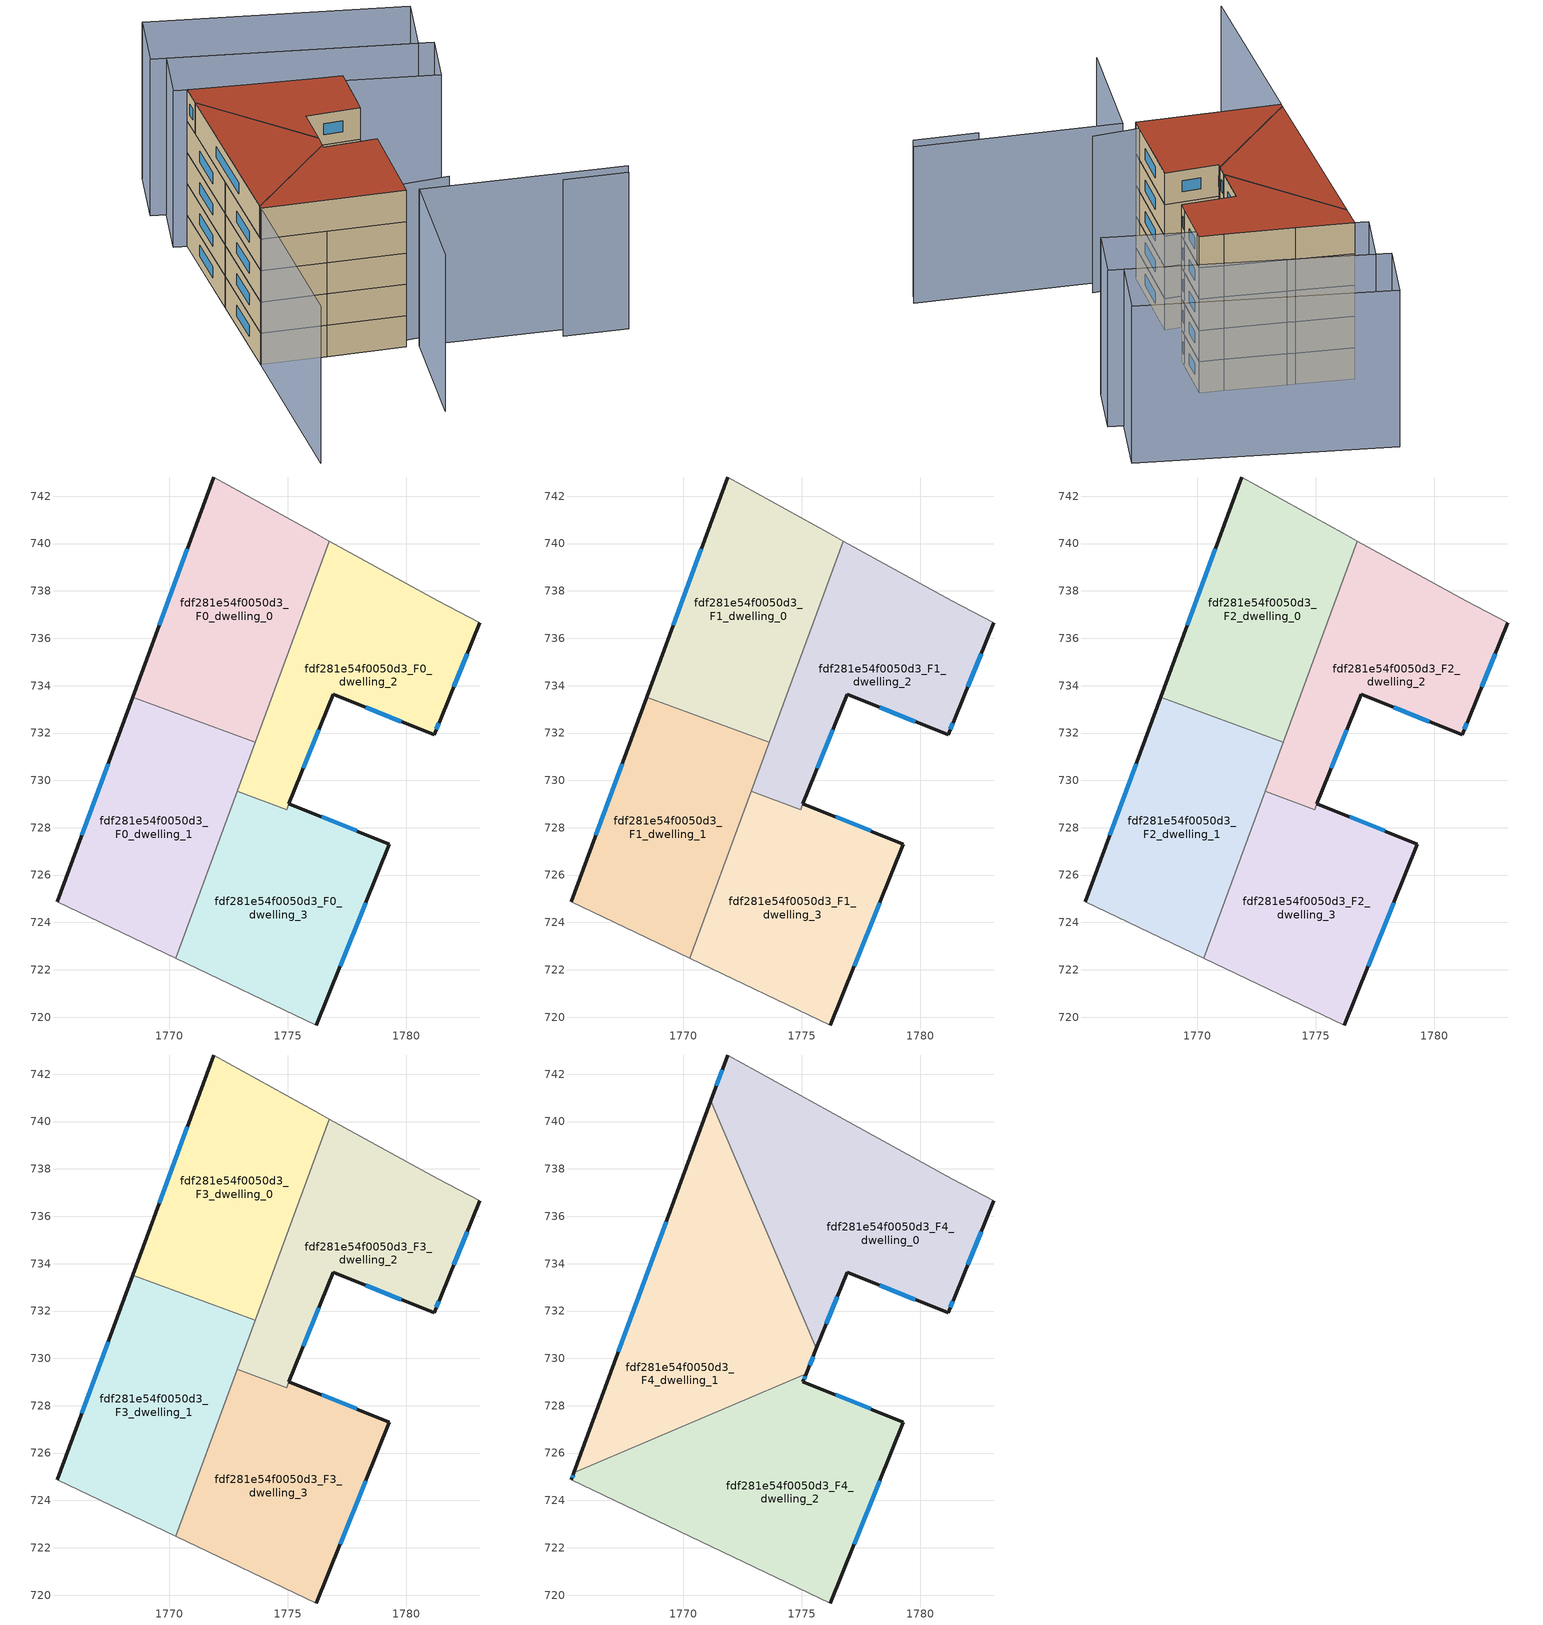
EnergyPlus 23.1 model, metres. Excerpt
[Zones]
fdf281e54f0050d3_F0_dwelling_0
 floor ground (EU_floor_Construction): 1776.15,740.43 1776.74,740.11 1773.62,731.62 1768.45,733.52 1771.87,742.81 z0
 wall outside (EU_wall_Construction): 1771.87,742.81 1768.45,733.52 z0:3
 wall adiabatic (EU_wall_Construction): 1776.74,740.11 1776.15,740.43 1771.87,742.81 z0:3
 wall to fdf281e54f0050d3_F0_dwelling_1 (EU_wall_Construction): 1768.45,733.52 1773.62,731.62 z0:3
 wall to fdf281e54f0050d3_F0_dwelling_2 (EU_wall_Construction): 1773.62,731.62 1776.74,740.11 z0:3
 window (EU_Window_Construction): 1770.76,739.79 1769.56,736.54 z0.98:2.02
fdf281e54f0050d3_F0_dwelling_1
 floor ground (EU_floor_Construction): 1773.62,731.62 1770.27,722.5 1765.27,724.87 1768.45,733.52 z0
 wall outside (EU_wall_Construction): 1768.45,733.52 1765.27,724.87 z0:3
 wall adiabatic (EU_wall_Construction): 1765.27,724.87 1770.27,722.5 z0:3
 wall to fdf281e54f0050d3_F0_dwelling_3 (EU_wall_Construction): 1770.27,722.5 1772.85,729.54 z0:3
 wall to fdf281e54f0050d3_F0_dwelling_2 (EU_wall_Construction): 1772.85,729.54 1773.62,731.62 z0:3
 window (EU_Window_Construction): 1767.42,730.71 1766.3,727.68 z0.98:2.02
fdf281e54f0050d3_F0_dwelling_2
 floor ground (EU_floor_Construction): 1781.33,737.59 1783.1,736.65 1781.47,732.65 1781.18,731.92 1776.91,733.64 1774.95,728.77 1772.85,729.54 1776.74,740.11 z0
 wall outside (EU_wall_Construction): 1775.05,729.01 1776.91,733.64 1781.18,731.92 1781.47,732.65 1783.1,736.65 z0:3
 wall adiabatic (EU_wall_Construction): 1783.1,736.65 1781.33,737.59 1776.74,740.11 z0:3
 wall to fdf281e54f0050d3_F0_dwelling_3 (EU_wall_Construction): 1772.85,729.54 1774.95,728.77 1775.05,729.01 z0:3
 window (EU_Window_Construction): 1782,733.95 1782.57,735.35 / 1781.27,732.16 1781.37,732.41 / 1778.3,733.08 1779.79,732.48 / 1775.65,730.52 1776.31,732.13 z0.98:2.02
fdf281e54f0050d3_F0_dwelling_3
 floor ground (EU_floor_Construction): 1779.29,727.31 1776.21,719.67 1770.27,722.5 1772.85,729.54 1774.95,728.77 1775.05,729.01 z0
 wall outside (EU_wall_Construction): 1776.21,719.67 1779.29,727.31 1775.05,729.01 z0:3
 wall adiabatic (EU_wall_Construction): 1770.27,722.5 1776.21,719.67 z0:3
 window (EU_Window_Construction): 1777.91,727.86 1776.43,728.46 / 1777.21,722.15 1778.29,724.83 z0.98:2.02
fdf281e54f0050d3_F1_dwelling_0
 floor to fdf281e54f0050d3_F0_dwelling_0 (EU_floor_Construction): 1776.15,740.43 1776.74,740.11 1773.62,731.62 1768.45,733.52 1771.87,742.81 z3
 wall outside (EU_wall_Construction): 1771.87,742.81 1768.45,733.52 z3:6
 wall adiabatic (EU_wall_Construction): 1776.74,740.11 1776.15,740.43 1771.87,742.81 z3:6
 wall to fdf281e54f0050d3_F1_dwelling_1 (EU_wall_Construction): 1768.45,733.52 1773.62,731.62 z3:6
 wall to fdf281e54f0050d3_F1_dwelling_2 (EU_wall_Construction): 1773.62,731.62 1776.74,740.11 z3:6
 window (EU_Window_Construction): 1770.76,739.79 1769.56,736.54 z3.98:5.02
fdf281e54f0050d3_F1_dwelling_1
 floor to fdf281e54f0050d3_F0_dwelling_1 (EU_floor_Construction): 1773.62,731.62 1770.27,722.5 1765.27,724.87 1768.45,733.52 z3
 wall outside (EU_wall_Construction): 1768.45,733.52 1765.27,724.87 z3:6
 wall adiabatic (EU_wall_Construction): 1765.27,724.87 1770.27,722.5 z3:6
 wall to fdf281e54f0050d3_F1_dwelling_3 (EU_wall_Construction): 1770.27,722.5 1772.85,729.54 z3:6
 wall to fdf281e54f0050d3_F1_dwelling_2 (EU_wall_Construction): 1772.85,729.54 1773.62,731.62 z3:6
 window (EU_Window_Construction): 1767.42,730.71 1766.3,727.68 z3.98:5.02
fdf281e54f0050d3_F1_dwelling_2
 floor to fdf281e54f0050d3_F0_dwelling_2 (EU_floor_Construction): 1781.33,737.59 1783.1,736.65 1781.47,732.65 1781.18,731.92 1776.91,733.64 1774.95,728.77 1772.85,729.54 1776.74,740.11 z3
 wall outside (EU_wall_Construction): 1775.05,729.01 1776.91,733.64 1781.18,731.92 1781.47,732.65 1783.1,736.65 z3:6
 wall adiabatic (EU_wall_Construction): 1783.1,736.65 1781.33,737.59 1776.74,740.11 z3:6
 wall to fdf281e54f0050d3_F1_dwelling_3 (EU_wall_Construction): 1772.85,729.54 1774.95,728.77 1775.05,729.01 z3:6
 window (EU_Window_Construction): 1782,733.95 1782.57,735.35 / 1781.27,732.16 1781.37,732.41 / 1778.3,733.08 1779.79,732.48 / 1775.65,730.52 1776.31,732.13 z3.98:5.02
fdf281e54f0050d3_F1_dwelling_3
 floor to fdf281e54f0050d3_F0_dwelling_3 (EU_floor_Construction): 1779.29,727.31 1776.21,719.67 1770.27,722.5 1772.85,729.54 1774.95,728.77 1775.05,729.01 z3
 wall outside (EU_wall_Construction): 1776.21,719.67 1779.29,727.31 1775.05,729.01 z3:6
 wall adiabatic (EU_wall_Construction): 1770.27,722.5 1776.21,719.67 z3:6
 window (EU_Window_Construction): 1777.91,727.86 1776.43,728.46 / 1777.21,722.15 1778.29,724.83 z3.98:5.02
fdf281e54f0050d3_F2_dwelling_0
 floor to fdf281e54f0050d3_F1_dwelling_0 (EU_floor_Construction): 1776.15,740.43 1776.74,740.11 1773.62,731.62 1768.45,733.52 1771.87,742.81 z6
 wall outside (EU_wall_Construction): 1771.87,742.81 1768.45,733.52 z6:9
 wall adiabatic (EU_wall_Construction): 1776.74,740.11 1776.15,740.43 1771.87,742.81 z6:9
 wall to fdf281e54f0050d3_F2_dwelling_1 (EU_wall_Construction): 1768.45,733.52 1773.62,731.62 z6:9
 wall to fdf281e54f0050d3_F2_dwelling_2 (EU_wall_Construction): 1773.62,731.62 1776.74,740.11 z6:9
 window (EU_Window_Construction): 1770.76,739.79 1769.56,736.54 z6.98:8.02
fdf281e54f0050d3_F2_dwelling_1
 floor to fdf281e54f0050d3_F1_dwelling_1 (EU_floor_Construction): 1773.62,731.62 1770.27,722.5 1765.27,724.87 1768.45,733.52 z6
 wall outside (EU_wall_Construction): 1768.45,733.52 1765.27,724.87 z6:9
 wall adiabatic (EU_wall_Construction): 1765.27,724.87 1770.27,722.5 z6:9
 wall to fdf281e54f0050d3_F2_dwelling_3 (EU_wall_Construction): 1770.27,722.5 1772.85,729.54 z6:9
 wall to fdf281e54f0050d3_F2_dwelling_2 (EU_wall_Construction): 1772.85,729.54 1773.62,731.62 z6:9
 window (EU_Window_Construction): 1767.42,730.71 1766.3,727.68 z6.98:8.02
fdf281e54f0050d3_F2_dwelling_2
 floor to fdf281e54f0050d3_F1_dwelling_2 (EU_floor_Construction): 1781.33,737.59 1783.1,736.65 1781.47,732.65 1781.18,731.92 1776.91,733.64 1774.95,728.77 1772.85,729.54 1776.74,740.11 z6
 wall outside (EU_wall_Construction): 1775.05,729.01 1776.91,733.64 1781.18,731.92 1781.47,732.65 1783.1,736.65 z6:9
 wall adiabatic (EU_wall_Construction): 1783.1,736.65 1781.33,737.59 1776.74,740.11 z6:9
 wall to fdf281e54f0050d3_F2_dwelling_3 (EU_wall_Construction): 1772.85,729.54 1774.95,728.77 1775.05,729.01 z6:9
 window (EU_Window_Construction): 1782,733.95 1782.57,735.35 / 1781.27,732.16 1781.37,732.41 / 1778.3,733.08 1779.79,732.48 / 1775.65,730.52 1776.31,732.13 z6.98:8.02
fdf281e54f0050d3_F2_dwelling_3
 floor to fdf281e54f0050d3_F1_dwelling_3 (EU_floor_Construction): 1779.29,727.31 1776.21,719.67 1770.27,722.5 1772.85,729.54 1774.95,728.77 1775.05,729.01 z6
 wall outside (EU_wall_Construction): 1776.21,719.67 1779.29,727.31 1775.05,729.01 z6:9
 wall adiabatic (EU_wall_Construction): 1770.27,722.5 1776.21,719.67 z6:9
 window (EU_Window_Construction): 1777.91,727.86 1776.43,728.46 / 1777.21,722.15 1778.29,724.83 z6.98:8.02
fdf281e54f0050d3_F3_dwelling_0
 floor to fdf281e54f0050d3_F2_dwelling_0 (EU_floor_Construction): 1776.15,740.43 1776.74,740.11 1773.62,731.62 1768.45,733.52 1771.87,742.81 z9
 wall outside (EU_wall_Construction): 1771.87,742.81 1768.45,733.52 z9:12
 wall adiabatic (EU_wall_Construction): 1776.74,740.11 1776.15,740.43 1771.87,742.81 z9:12
 wall to fdf281e54f0050d3_F3_dwelling_1 (EU_wall_Construction): 1768.45,733.52 1773.62,731.62 z9:12
 wall to fdf281e54f0050d3_F3_dwelling_2 (EU_wall_Construction): 1773.62,731.62 1776.74,740.11 z9:12
 window (EU_Window_Construction): 1770.76,739.79 1769.56,736.54 z9.98:11.02
fdf281e54f0050d3_F3_dwelling_1
 floor to fdf281e54f0050d3_F2_dwelling_1 (EU_floor_Construction): 1773.62,731.62 1770.27,722.5 1765.27,724.87 1768.45,733.52 z9
 wall outside (EU_wall_Construction): 1768.45,733.52 1765.27,724.87 z9:12
 wall adiabatic (EU_wall_Construction): 1765.27,724.87 1770.27,722.5 z9:12
 wall to fdf281e54f0050d3_F3_dwelling_3 (EU_wall_Construction): 1770.27,722.5 1772.85,729.54 z9:12
 wall to fdf281e54f0050d3_F3_dwelling_2 (EU_wall_Construction): 1772.85,729.54 1773.62,731.62 z9:12
 window (EU_Window_Construction): 1767.42,730.71 1766.3,727.68 z9.98:11.02
fdf281e54f0050d3_F3_dwelling_2
 floor to fdf281e54f0050d3_F2_dwelling_2 (EU_floor_Construction): 1781.33,737.59 1783.1,736.65 1781.47,732.65 1781.18,731.92 1776.91,733.64 1774.95,728.77 1772.85,729.54 1776.74,740.11 z9
 wall outside (EU_wall_Construction): 1775.05,729.01 1776.91,733.64 1781.18,731.92 1781.47,732.65 1783.1,736.65 z9:12
 wall adiabatic (EU_wall_Construction): 1783.1,736.65 1781.33,737.59 1776.74,740.11 z9:12
 wall to fdf281e54f0050d3_F3_dwelling_3 (EU_wall_Construction): 1772.85,729.54 1774.95,728.77 1775.05,729.01 z9:12
 window (EU_Window_Construction): 1782,733.95 1782.57,735.35 / 1781.27,732.16 1781.37,732.41 / 1778.3,733.08 1779.79,732.48 / 1775.65,730.52 1776.31,732.13 z9.98:11.02
fdf281e54f0050d3_F3_dwelling_3
 floor to fdf281e54f0050d3_F2_dwelling_3 (EU_floor_Construction): 1779.29,727.31 1776.21,719.67 1770.27,722.5 1772.85,729.54 1774.95,728.77 1775.05,729.01 z9
 wall outside (EU_wall_Construction): 1776.21,719.67 1779.29,727.31 1775.05,729.01 z9:12
 wall adiabatic (EU_wall_Construction): 1770.27,722.5 1776.21,719.67 z9:12
 window (EU_Window_Construction): 1777.91,727.86 1776.43,728.46 / 1777.21,722.15 1778.29,724.83 z9.98:11.02
fdf281e54f0050d3_F4_dwelling_0
 floor to fdf281e54f0050d3_F3_dwelling_2 (EU_floor_Construction): 1781.33,737.59 1783.1,736.65 1781.47,732.65 1781.18,731.92 1776.91,733.64 1775.61,730.43 1774.31,733.49 1776.74,740.11 z12
 floor to fdf281e54f0050d3_F3_dwelling_0 (EU_floor_Construction): 1776.15,740.43 1776.74,740.11 1774.31,733.49 1771.16,740.87 1771.87,742.81 z12
 wall outside (EU_wall_Construction): 1775.62,730.42 1776.91,733.64 1781.18,731.92 1781.47,732.65 1783.1,736.65 / 1771.87,742.81 1771.16,740.87 z12:15
 wall to fdf281e54f0050d3_F4_dwelling_1 (EU_wall_Construction): 1771.16,740.87 1775.62,730.42 z12:15
 wall adiabatic (EU_wall_Construction): 1783.1,736.65 1781.33,737.59 1776.15,740.43 1771.87,742.81 z12:15
 window (EU_Window_Construction): 1776.04,731.47 1776.49,732.59 / 1771.64,742.18 1771.39,741.5 / 1782,733.95 1782.57,735.35 / 1781.27,732.16 1781.37,732.41 / 1778.3,733.08 1779.79,732.48 z12.98:14.02
 roof outside (EU_roof_Construction): 1781.18,731.92 1781.47,732.65 1783.1,736.65 1781.33,737.59 1776.15,740.43 1771.87,742.81 1771.16,740.87 1775.62,730.42 1776.91,733.64 z15
fdf281e54f0050d3_F4_dwelling_1
 floor to fdf281e54f0050d3_F3_dwelling_1 (EU_floor_Construction): 1773.62,731.62 1772.34,728.14 1765.38,725.17 1768.45,733.52 z12
 floor to fdf281e54f0050d3_F3_dwelling_2 (EU_floor_Construction): 1774.31,733.49 1775.61,730.43 1775.18,729.35 1774.34,728.99 1772.85,729.54 z12
 floor to fdf281e54f0050d3_F3_dwelling_0 (EU_floor_Construction): 1771.16,740.87 1774.31,733.49 1773.62,731.62 1768.45,733.52 z12
 floor to fdf281e54f0050d3_F3_dwelling_3 (EU_floor_Construction): 1774.34,728.99 1772.34,728.14 1772.85,729.54 z12
 wall outside (EU_wall_Construction): 1771.16,740.87 1765.38,725.17 / 1775.19,729.36 1775.62,730.42 z12:15
 wall to fdf281e54f0050d3_F4_dwelling_2 (EU_wall_Construction): 1765.38,725.17 1775.19,729.36 z12:15
 window (EU_Window_Construction): 1769.28,735.76 1767.26,730.28 / 1775.33,729.7 1775.48,730.07 z12.98:14.02
 roof outside (EU_roof_Construction): 1775.19,729.36 1775.62,730.42 1771.16,740.87 1765.38,725.17 z15
fdf281e54f0050d3_F4_dwelling_2
 floor to fdf281e54f0050d3_F3_dwelling_1 (EU_floor_Construction): 1772.34,728.14 1770.27,722.5 1765.27,724.87 1765.38,725.17 z12
 floor to fdf281e54f0050d3_F3_dwelling_3 (EU_floor_Construction): 1779.29,727.31 1776.21,719.67 1770.27,722.5 1772.34,728.14 1774.34,728.99 1774.95,728.77 1775.05,729.01 z12
 floor to fdf281e54f0050d3_F3_dwelling_2 (EU_floor_Construction): 1775.18,729.35 1774.95,728.77 1774.34,728.99 z12
 wall outside (EU_wall_Construction): 1765.38,725.17 1765.27,724.87 / 1776.21,719.67 1779.29,727.31 1775.05,729.01 1775.19,729.36 z12:15
 wall adiabatic (EU_wall_Construction): 1765.27,724.87 1776.21,719.67 z12:15
 window (EU_Window_Construction): 1765.34,725.07 1765.31,724.97 / 1775.1,729.12 1775.14,729.24 / 1777.91,727.86 1776.43,728.46 / 1777.21,722.15 1778.29,724.83 z12.98:14.02
 roof outside (EU_roof_Construction): 1776.21,719.67 1779.29,727.31 1775.05,729.01 1775.19,729.36 1765.38,725.17 1765.27,724.87 z15
shading: 1787.21,713.02 1792.13,710.64 / 1772.55,709.96 1777.16,719.17 / 1777.16,719.17 1792.68,711.4 / 1759.7,710.04 1765.27,724.87 / 1765.27,724.87 1780.33,719.22 / 1773.55,747.68 1792.15,736.09 / 1792.15,736.09 1789.49,731.83 / 1789.49,731.83 1770.89,743.42 / 1770.89,743.42 1773.55,747.68 / 1791.03,736.78 1772.44,748.36 / 1772.44,748.36 1775.47,753.21 / 1775.47,753.21 1794.05,741.64 / 1794.05,741.64 1791.03,736.78 z0:15
[Building]
EU S2 Campaign: North Axis=0; Terrain=City; Solar Distribution=FullExterior
[Site:Location]
Bologna: Latitude=44.5; Longitude=11.25; Time Zone=1; Elevation=37
[SizingPeriod:WeatherFileDays]
AnnualSizingPeriod: Begin Month=1; Begin Day of Month=1; End Month=12; End Day of Month=31; Day of Week for Start Day=Monday; Use Weather File Daylight Saving Period=No; Use Weather File Rain and Snow Indicators=No
[MATERIAL]
EU_InternalMass_Material: Roughness=MediumRough; Thickness=0.1; Conductivity=1; Density=1800; Specific Heat=900; Thermal Absorptance=0.9; Solar Absorptance=0.7; Visible Absorptance=0.7
[MATERIAL:NOMASS] Roughness=MediumRough; Thermal Absorptance=0.9; Solar Absorptance=0.7; Visible Absorptance=0.7
Name | Thermal Resistance
EU_wall_NoMass | 0.905828
EU_roof_NoMass | 0.37593
EU_floor_NoMass | 0.67114
[WINDOWMATERIAL:SIMPLEGLAZINGSYSTEM]
EU_Window_SimpleGlazing: UFactor=4.52486; Solar Heat Gain Coefficient=0.85; Visible Transmittance=0.85
[CONSTRUCTION]
EU_wall_Construction: EU_wall_NoMass
EU_roof_Construction: EU_roof_NoMass
EU_floor_Construction: EU_floor_NoMass
EU_Window_Construction: EU_Window_SimpleGlazing
EU_InternalMass_Construction: EU_InternalMass_Material
[ZONE] Type=1; Multiplier=1; Ceiling Height=autocalculate; Floor Area=autocalculate; Part of Total Floor Area=Yes
Name | Volume
fdf281e54f0050d3_F0_dwelling_0; fdf281e54f0050d3_F1_dwelling_0; fdf281e54f0050d3_F2_dwelling_0; fdf281e54f0050d3_F3_dwelling_0 | 156.436
fdf281e54f0050d3_F4_dwelling_0 | 208.573
fdf281e54f0050d3_F0_dwelling_1; fdf281e54f0050d3_F1_dwelling_1; fdf281e54f0050d3_F2_dwelling_1; fdf281e54f0050d3_F3_dwelling_1 | 156.432
fdf281e54f0050d3_F4_dwelling_1 | 208.562
fdf281e54f0050d3_F0_dwelling_2 | 153.741
fdf281e54f0050d3_F1_dwelling_2; fdf281e54f0050d3_F2_dwelling_2; fdf281e54f0050d3_F3_dwelling_2 | 153.699
fdf281e54f0050d3_F4_dwelling_2 | 208.583
fdf281e54f0050d3_F0_dwelling_3; fdf281e54f0050d3_F1_dwelling_3; fdf281e54f0050d3_F2_dwelling_3; fdf281e54f0050d3_F3_dwelling_3 | 159.135
[INTERNALMASS] Construction=EU_InternalMass_Construction
Name | Zone or ZoneList | Surface Area
fdf281e54f0050d3_F0_dwelling_0_EU_InternalMass | fdf281e54f0050d3_F0_dwelling_0 | 52.1454
fdf281e54f0050d3_F0_dwelling_1_EU_InternalMass | fdf281e54f0050d3_F0_dwelling_1 | 52.1439
fdf281e54f0050d3_F0_dwelling_2_EU_InternalMass | fdf281e54f0050d3_F0_dwelling_2 | 51.247
fdf281e54f0050d3_F0_dwelling_3_EU_InternalMass | fdf281e54f0050d3_F0_dwelling_3 | 53.044
fdf281e54f0050d3_F1_dwelling_0_EU_InternalMass | fdf281e54f0050d3_F1_dwelling_0 | 52.1454
fdf281e54f0050d3_F1_dwelling_1_EU_InternalMass | fdf281e54f0050d3_F1_dwelling_1 | 52.1439
fdf281e54f0050d3_F1_dwelling_2_EU_InternalMass | fdf281e54f0050d3_F1_dwelling_2 | 51.247
fdf281e54f0050d3_F1_dwelling_3_EU_InternalMass | fdf281e54f0050d3_F1_dwelling_3 | 53.044
fdf281e54f0050d3_F2_dwelling_0_EU_InternalMass | fdf281e54f0050d3_F2_dwelling_0 | 52.1454
fdf281e54f0050d3_F2_dwelling_1_EU_InternalMass | fdf281e54f0050d3_F2_dwelling_1 | 52.1439
fdf281e54f0050d3_F2_dwelling_2_EU_InternalMass | fdf281e54f0050d3_F2_dwelling_2 | 51.247
fdf281e54f0050d3_F2_dwelling_3_EU_InternalMass | fdf281e54f0050d3_F2_dwelling_3 | 53.044
fdf281e54f0050d3_F3_dwelling_0_EU_InternalMass | fdf281e54f0050d3_F3_dwelling_0 | 52.1454
fdf281e54f0050d3_F3_dwelling_1_EU_InternalMass | fdf281e54f0050d3_F3_dwelling_1 | 52.1439
fdf281e54f0050d3_F3_dwelling_2_EU_InternalMass | fdf281e54f0050d3_F3_dwelling_2 | 51.247
fdf281e54f0050d3_F3_dwelling_3_EU_InternalMass | fdf281e54f0050d3_F3_dwelling_3 | 53.044
fdf281e54f0050d3_F4_dwelling_0_EU_InternalMass | fdf281e54f0050d3_F4_dwelling_0 | 69.5251
fdf281e54f0050d3_F4_dwelling_1_EU_InternalMass | fdf281e54f0050d3_F4_dwelling_1 | 69.5177
fdf281e54f0050d3_F4_dwelling_2_EU_InternalMass | fdf281e54f0050d3_F4_dwelling_2 | 69.5275
[OTHEREQUIPMENT] Fuel Type=Electricity; Design Level Calculation Method=Watts/Area; Power per Zone Floor Area=1; Fraction Latent=0; Fraction Radiant=0; Fraction Lost=0; Carbon Dioxide Generation Rate=0; EndUse Subcategory=EU_Step8_InternalGains
Name | Zone or ZoneList or Space or SpaceList | Schedule
EU_Step8_InternalGain_fdf281e54f0050d3_F0_dwelling_0_f000 | fdf281e54f0050d3_F0_dwelling_0 | EU_Step8_GainSchedule_fdf281e54f0050d3_F0_dwelling_0_f000
EU_Step8_InternalGain_fdf281e54f0050d3_F0_dwelling_1_f000 | fdf281e54f0050d3_F0_dwelling_1 | EU_Step8_GainSchedule_fdf281e54f0050d3_F0_dwelling_1_f000
EU_Step8_InternalGain_fdf281e54f0050d3_F0_dwelling_2_f000 | fdf281e54f0050d3_F0_dwelling_2 | EU_Step8_GainSchedule_fdf281e54f0050d3_F0_dwelling_2_f000
EU_Step8_InternalGain_fdf281e54f0050d3_F0_dwelling_3_f000 | fdf281e54f0050d3_F0_dwelling_3 | EU_Step8_GainSchedule_fdf281e54f0050d3_F0_dwelling_3_f000
EU_Step8_InternalGain_fdf281e54f0050d3_F1_dwelling_0_f000 | fdf281e54f0050d3_F1_dwelling_0 | EU_Step8_GainSchedule_fdf281e54f0050d3_F1_dwelling_0_f000
EU_Step8_InternalGain_fdf281e54f0050d3_F1_dwelling_1_f000 | fdf281e54f0050d3_F1_dwelling_1 | EU_Step8_GainSchedule_fdf281e54f0050d3_F1_dwelling_1_f000
EU_Step8_InternalGain_fdf281e54f0050d3_F1_dwelling_2_f000 | fdf281e54f0050d3_F1_dwelling_2 | EU_Step8_GainSchedule_fdf281e54f0050d3_F1_dwelling_2_f000
EU_Step8_InternalGain_fdf281e54f0050d3_F1_dwelling_3_f000 | fdf281e54f0050d3_F1_dwelling_3 | EU_Step8_GainSchedule_fdf281e54f0050d3_F1_dwelling_3_f000
EU_Step8_InternalGain_fdf281e54f0050d3_F2_dwelling_0_f000 | fdf281e54f0050d3_F2_dwelling_0 | EU_Step8_GainSchedule_fdf281e54f0050d3_F2_dwelling_0_f000
EU_Step8_InternalGain_fdf281e54f0050d3_F2_dwelling_1_f000 | fdf281e54f0050d3_F2_dwelling_1 | EU_Step8_GainSchedule_fdf281e54f0050d3_F2_dwelling_1_f000
EU_Step8_InternalGain_fdf281e54f0050d3_F2_dwelling_2_f000 | fdf281e54f0050d3_F2_dwelling_2 | EU_Step8_GainSchedule_fdf281e54f0050d3_F2_dwelling_2_f000
EU_Step8_InternalGain_fdf281e54f0050d3_F2_dwelling_3_f000 | fdf281e54f0050d3_F2_dwelling_3 | EU_Step8_GainSchedule_fdf281e54f0050d3_F2_dwelling_3_f000
EU_Step8_InternalGain_fdf281e54f0050d3_F3_dwelling_0_f000 | fdf281e54f0050d3_F3_dwelling_0 | EU_Step8_GainSchedule_fdf281e54f0050d3_F3_dwelling_0_f000
EU_Step8_InternalGain_fdf281e54f0050d3_F3_dwelling_1_f000 | fdf281e54f0050d3_F3_dwelling_1 | EU_Step8_GainSchedule_fdf281e54f0050d3_F3_dwelling_1_f000
EU_Step8_InternalGain_fdf281e54f0050d3_F3_dwelling_2_f000 | fdf281e54f0050d3_F3_dwelling_2 | EU_Step8_GainSchedule_fdf281e54f0050d3_F3_dwelling_2_f000
EU_Step8_InternalGain_fdf281e54f0050d3_F3_dwelling_3_f000 | fdf281e54f0050d3_F3_dwelling_3 | EU_Step8_GainSchedule_fdf281e54f0050d3_F3_dwelling_3_f000
EU_Step8_InternalGain_fdf281e54f0050d3_F4_dwelling_0_f000 | fdf281e54f0050d3_F4_dwelling_0 | EU_Step8_GainSchedule_fdf281e54f0050d3_F4_dwelling_0_f000
EU_Step8_InternalGain_fdf281e54f0050d3_F4_dwelling_1_f000 | fdf281e54f0050d3_F4_dwelling_1 | EU_Step8_GainSchedule_fdf281e54f0050d3_F4_dwelling_1_f000
EU_Step8_InternalGain_fdf281e54f0050d3_F4_dwelling_2_f000 | fdf281e54f0050d3_F4_dwelling_2 | EU_Step8_GainSchedule_fdf281e54f0050d3_F4_dwelling_2_f000
[ZONEVENTILATION:DESIGNFLOWRATE] Schedule=EU_AlwaysOn; Design Flow Rate Calculation Method=AirChanges/Hour; Air Changes per Hour=0.73129; Ventilation Type=Natural; Fan Pressure Rise=0; Fan Total Efficiency=1; Constant Term Coefficient=1; Temperature Term Coefficient=0; Velocity Term Coefficient=0; Velocity Squared Term Coefficient=0; Minimum Indoor Temperature=-100; Maximum Indoor Temperature=100; Delta Temperature=-100; Minimum Outdoor Temperature=-100; Maximum Outdoor Temperature=100; Maximum Wind Speed=40
Name | Zone or ZoneList or Space or SpaceList
EU_ConstantAir_fdf281e54f0050d3_F0_dwelling_0 | fdf281e54f0050d3_F0_dwelling_0
EU_ConstantAir_fdf281e54f0050d3_F0_dwelling_1 | fdf281e54f0050d3_F0_dwelling_1
EU_ConstantAir_fdf281e54f0050d3_F0_dwelling_2 | fdf281e54f0050d3_F0_dwelling_2
EU_ConstantAir_fdf281e54f0050d3_F0_dwelling_3 | fdf281e54f0050d3_F0_dwelling_3
EU_ConstantAir_fdf281e54f0050d3_F1_dwelling_0 | fdf281e54f0050d3_F1_dwelling_0
EU_ConstantAir_fdf281e54f0050d3_F1_dwelling_1 | fdf281e54f0050d3_F1_dwelling_1
EU_ConstantAir_fdf281e54f0050d3_F1_dwelling_2 | fdf281e54f0050d3_F1_dwelling_2
EU_ConstantAir_fdf281e54f0050d3_F1_dwelling_3 | fdf281e54f0050d3_F1_dwelling_3
EU_ConstantAir_fdf281e54f0050d3_F2_dwelling_0 | fdf281e54f0050d3_F2_dwelling_0
EU_ConstantAir_fdf281e54f0050d3_F2_dwelling_1 | fdf281e54f0050d3_F2_dwelling_1
EU_ConstantAir_fdf281e54f0050d3_F2_dwelling_2 | fdf281e54f0050d3_F2_dwelling_2
EU_ConstantAir_fdf281e54f0050d3_F2_dwelling_3 | fdf281e54f0050d3_F2_dwelling_3
EU_ConstantAir_fdf281e54f0050d3_F3_dwelling_0 | fdf281e54f0050d3_F3_dwelling_0
EU_ConstantAir_fdf281e54f0050d3_F3_dwelling_1 | fdf281e54f0050d3_F3_dwelling_1
EU_ConstantAir_fdf281e54f0050d3_F3_dwelling_2 | fdf281e54f0050d3_F3_dwelling_2
EU_ConstantAir_fdf281e54f0050d3_F3_dwelling_3 | fdf281e54f0050d3_F3_dwelling_3
EU_ConstantAir_fdf281e54f0050d3_F4_dwelling_0 | fdf281e54f0050d3_F4_dwelling_0
EU_ConstantAir_fdf281e54f0050d3_F4_dwelling_1 | fdf281e54f0050d3_F4_dwelling_1
EU_ConstantAir_fdf281e54f0050d3_F4_dwelling_2 | fdf281e54f0050d3_F4_dwelling_2
[HVACTEMPLATE:THERMOSTAT] Constant Heating Setpoint=20; Constant Cooling Setpoint=50
EU_HeatOnly_fdf281e54f0050d3_F0_dwelling_0; EU_HeatOnly_fdf281e54f0050d3_F0_dwelling_1; EU_HeatOnly_fdf281e54f0050d3_F0_dwelling_2; EU_HeatOnly_fdf281e54f0050d3_F0_dwelling_3; EU_HeatOnly_fdf281e54f0050d3_F1_dwelling_0; EU_HeatOnly_fdf281e54f0050d3_F1_dwelling_1; EU_HeatOnly_fdf281e54f0050d3_F1_dwelling_2; EU_HeatOnly_fdf281e54f0050d3_F1_dwelling_3; EU_HeatOnly_fdf281e54f0050d3_F2_dwelling_0; EU_HeatOnly_fdf281e54f0050d3_F2_dwelling_1; EU_HeatOnly_fdf281e54f0050d3_F2_dwelling_2; EU_HeatOnly_fdf281e54f0050d3_F2_dwelling_3; EU_HeatOnly_fdf281e54f0050d3_F3_dwelling_0; EU_HeatOnly_fdf281e54f0050d3_F3_dwelling_1; EU_HeatOnly_fdf281e54f0050d3_F3_dwelling_2; EU_HeatOnly_fdf281e54f0050d3_F3_dwelling_3; EU_HeatOnly_fdf281e54f0050d3_F4_dwelling_0; EU_HeatOnly_fdf281e54f0050d3_F4_dwelling_1; EU_HeatOnly_fdf281e54f0050d3_F4_dwelling_2
[HVACTEMPLATE:ZONE:IDEALLOADSAIRSYSTEM] System Availability Schedule=EU_AlwaysOn; Maximum Heating Supply Air Temperature=50; Minimum Cooling Supply Air Temperature=13; Maximum Heating Supply Air Humidity Ratio=0.0156; Minimum Cooling Supply Air Humidity Ratio=0.0077; Heating Limit=NoLimit; Cooling Limit=NoLimit; Heating Availability Schedule=EU_AlwaysOn; Cooling Availability Schedule=EU_CoolingOff; Dehumidification Control Type=ConstantSensibleHeatRatio; Cooling Sensible Heat Ratio=0.7; Dehumidification Setpoint=60; Humidification Control Type=None; Humidification Setpoint=30; Outdoor Air Method=None; Outdoor Air Flow Rate per Person=0.00944; Outdoor Air Flow Rate per Zone Floor Area=0; Outdoor Air Flow Rate per Zone=0; Demand Controlled Ventilation Type=None; Outdoor Air Economizer Type=NoEconomizer; Heat Recovery Type=None; Sensible Heat Recovery Effectiveness=0.7; Latent Heat Recovery Effectiveness=0.65
Name | Template Thermostat
fdf281e54f0050d3_F0_dwelling_0 | EU_HeatOnly_fdf281e54f0050d3_F0_dwelling_0
fdf281e54f0050d3_F0_dwelling_1 | EU_HeatOnly_fdf281e54f0050d3_F0_dwelling_1
fdf281e54f0050d3_F0_dwelling_2 | EU_HeatOnly_fdf281e54f0050d3_F0_dwelling_2
fdf281e54f0050d3_F0_dwelling_3 | EU_HeatOnly_fdf281e54f0050d3_F0_dwelling_3
fdf281e54f0050d3_F1_dwelling_0 | EU_HeatOnly_fdf281e54f0050d3_F1_dwelling_0
fdf281e54f0050d3_F1_dwelling_1 | EU_HeatOnly_fdf281e54f0050d3_F1_dwelling_1
fdf281e54f0050d3_F1_dwelling_2 | EU_HeatOnly_fdf281e54f0050d3_F1_dwelling_2
fdf281e54f0050d3_F1_dwelling_3 | EU_HeatOnly_fdf281e54f0050d3_F1_dwelling_3
fdf281e54f0050d3_F2_dwelling_0 | EU_HeatOnly_fdf281e54f0050d3_F2_dwelling_0
fdf281e54f0050d3_F2_dwelling_1 | EU_HeatOnly_fdf281e54f0050d3_F2_dwelling_1
fdf281e54f0050d3_F2_dwelling_2 | EU_HeatOnly_fdf281e54f0050d3_F2_dwelling_2
fdf281e54f0050d3_F2_dwelling_3 | EU_HeatOnly_fdf281e54f0050d3_F2_dwelling_3
fdf281e54f0050d3_F3_dwelling_0 | EU_HeatOnly_fdf281e54f0050d3_F3_dwelling_0
fdf281e54f0050d3_F3_dwelling_1 | EU_HeatOnly_fdf281e54f0050d3_F3_dwelling_1
fdf281e54f0050d3_F3_dwelling_2 | EU_HeatOnly_fdf281e54f0050d3_F3_dwelling_2
fdf281e54f0050d3_F3_dwelling_3 | EU_HeatOnly_fdf281e54f0050d3_F3_dwelling_3
fdf281e54f0050d3_F4_dwelling_0 | EU_HeatOnly_fdf281e54f0050d3_F4_dwelling_0
fdf281e54f0050d3_F4_dwelling_1 | EU_HeatOnly_fdf281e54f0050d3_F4_dwelling_1
fdf281e54f0050d3_F4_dwelling_2 | EU_HeatOnly_fdf281e54f0050d3_F4_dwelling_2
[SIZING:ZONE] Zone Cooling Design Supply Air Temperature Input Method=SupplyAirTemperature; Zone Cooling Design Supply Air Temperature=13; Zone Heating Design Supply Air Temperature Input Method=SupplyAirTemperature; Zone Heating Design Supply Air Temperature=50; Zone Cooling Design Supply Air Humidity Ratio=0.008; Zone Heating Design Supply Air Humidity Ratio=0.008; Cooling Design Air Flow Method=DesignDay; Cooling Design Air Flow Rate=0; Cooling Minimum Air Flow per Zone Floor Area=0.000762; Cooling Minimum Air Flow=0; Cooling Minimum Air Flow Fraction=0.2; Heating Design Air Flow Method=DesignDay; Heating Design Air Flow Rate=0; Heating Maximum Air Flow per Zone Floor Area=0.002032; Heating Maximum Air Flow=0.141576; Heating Maximum Air Flow Fraction=0.3; Account for Dedicated Outdoor Air System=No; Dedicated Outdoor Air System Control Strategy=NeutralSupplyAir; Dedicated Outdoor Air Low Setpoint Temperature for Design=autosize; Dedicated Outdoor Air High Setpoint Temperature for Design=autosize; Zone Load Sizing Method=Sensible Load Only No Latent Load; Zone Latent Cooling Design Supply Air Humidity Ratio Input Method=HumidityRatioDifference; Zone Cooling Design Supply Air Humidity Ratio Difference=0.005; Zone Latent Heating Design Supply Air Humidity Ratio Input Method=HumidityRatioDifference; Zone Humidification Design Supply Air Humidity Ratio Difference=0.005
fdf281e54f0050d3_F0_dwelling_0; fdf281e54f0050d3_F0_dwelling_1; fdf281e54f0050d3_F0_dwelling_2; fdf281e54f0050d3_F0_dwelling_3; fdf281e54f0050d3_F1_dwelling_0; fdf281e54f0050d3_F1_dwelling_1; fdf281e54f0050d3_F1_dwelling_2; fdf281e54f0050d3_F1_dwelling_3; fdf281e54f0050d3_F2_dwelling_0; fdf281e54f0050d3_F2_dwelling_1; fdf281e54f0050d3_F2_dwelling_2; fdf281e54f0050d3_F2_dwelling_3; fdf281e54f0050d3_F3_dwelling_0; fdf281e54f0050d3_F3_dwelling_1; fdf281e54f0050d3_F3_dwelling_2; fdf281e54f0050d3_F3_dwelling_3; fdf281e54f0050d3_F4_dwelling_0; fdf281e54f0050d3_F4_dwelling_1; fdf281e54f0050d3_F4_dwelling_2
[SCHEDULE:CONSTANT]
Name | Hourly Value
EU_AlwaysOn | 1
EU_CoolingOff | 0
[SCHEDULE:FILE] Column Number=1; Rows to Skip at Top=0; Number of Hours of Data=8760; Column Separator=Comma; Interpolate to Timestep=No; Minutes per Item=60; Adjust Schedule for Daylight Savings=Yes
Name | File
EU_Step8_GainSchedule_fdf281e54f0050d3_F0_dwelling_0_f000 | ../../schedules/fdf281e54f0050d3/fdf281e54f0050d3_F0_dwelling_0_f000_gain.csv
EU_Step8_GainSchedule_fdf281e54f0050d3_F0_dwelling_1_f000 | ../../schedules/fdf281e54f0050d3/fdf281e54f0050d3_F0_dwelling_1_f000_gain.csv
EU_Step8_GainSchedule_fdf281e54f0050d3_F0_dwelling_2_f000 | ../../schedules/fdf281e54f0050d3/fdf281e54f0050d3_F0_dwelling_2_f000_gain.csv
EU_Step8_GainSchedule_fdf281e54f0050d3_F0_dwelling_3_f000 | ../../schedules/fdf281e54f0050d3/fdf281e54f0050d3_F0_dwelling_3_f000_gain.csv
EU_Step8_GainSchedule_fdf281e54f0050d3_F1_dwelling_0_f000 | ../../schedules/fdf281e54f0050d3/fdf281e54f0050d3_F1_dwelling_0_f000_gain.csv
EU_Step8_GainSchedule_fdf281e54f0050d3_F1_dwelling_1_f000 | ../../schedules/fdf281e54f0050d3/fdf281e54f0050d3_F1_dwelling_1_f000_gain.csv
EU_Step8_GainSchedule_fdf281e54f0050d3_F1_dwelling_2_f000 | ../../schedules/fdf281e54f0050d3/fdf281e54f0050d3_F1_dwelling_2_f000_gain.csv
EU_Step8_GainSchedule_fdf281e54f0050d3_F1_dwelling_3_f000 | ../../schedules/fdf281e54f0050d3/fdf281e54f0050d3_F1_dwelling_3_f000_gain.csv
EU_Step8_GainSchedule_fdf281e54f0050d3_F2_dwelling_0_f000 | ../../schedules/fdf281e54f0050d3/fdf281e54f0050d3_F2_dwelling_0_f000_gain.csv
EU_Step8_GainSchedule_fdf281e54f0050d3_F2_dwelling_1_f000 | ../../schedules/fdf281e54f0050d3/fdf281e54f0050d3_F2_dwelling_1_f000_gain.csv
EU_Step8_GainSchedule_fdf281e54f0050d3_F2_dwelling_2_f000 | ../../schedules/fdf281e54f0050d3/fdf281e54f0050d3_F2_dwelling_2_f000_gain.csv
EU_Step8_GainSchedule_fdf281e54f0050d3_F2_dwelling_3_f000 | ../../schedules/fdf281e54f0050d3/fdf281e54f0050d3_F2_dwelling_3_f000_gain.csv
EU_Step8_GainSchedule_fdf281e54f0050d3_F3_dwelling_0_f000 | ../../schedules/fdf281e54f0050d3/fdf281e54f0050d3_F3_dwelling_0_f000_gain.csv
EU_Step8_GainSchedule_fdf281e54f0050d3_F3_dwelling_1_f000 | ../../schedules/fdf281e54f0050d3/fdf281e54f0050d3_F3_dwelling_1_f000_gain.csv
EU_Step8_GainSchedule_fdf281e54f0050d3_F3_dwelling_2_f000 | ../../schedules/fdf281e54f0050d3/fdf281e54f0050d3_F3_dwelling_2_f000_gain.csv
EU_Step8_GainSchedule_fdf281e54f0050d3_F3_dwelling_3_f000 | ../../schedules/fdf281e54f0050d3/fdf281e54f0050d3_F3_dwelling_3_f000_gain.csv
EU_Step8_GainSchedule_fdf281e54f0050d3_F4_dwelling_0_f000 | ../../schedules/fdf281e54f0050d3/fdf281e54f0050d3_F4_dwelling_0_f000_gain.csv
EU_Step8_GainSchedule_fdf281e54f0050d3_F4_dwelling_1_f000 | ../../schedules/fdf281e54f0050d3/fdf281e54f0050d3_F4_dwelling_1_f000_gain.csv
EU_Step8_GainSchedule_fdf281e54f0050d3_F4_dwelling_2_f000 | ../../schedules/fdf281e54f0050d3/fdf281e54f0050d3_F4_dwelling_2_f000_gain.csv
